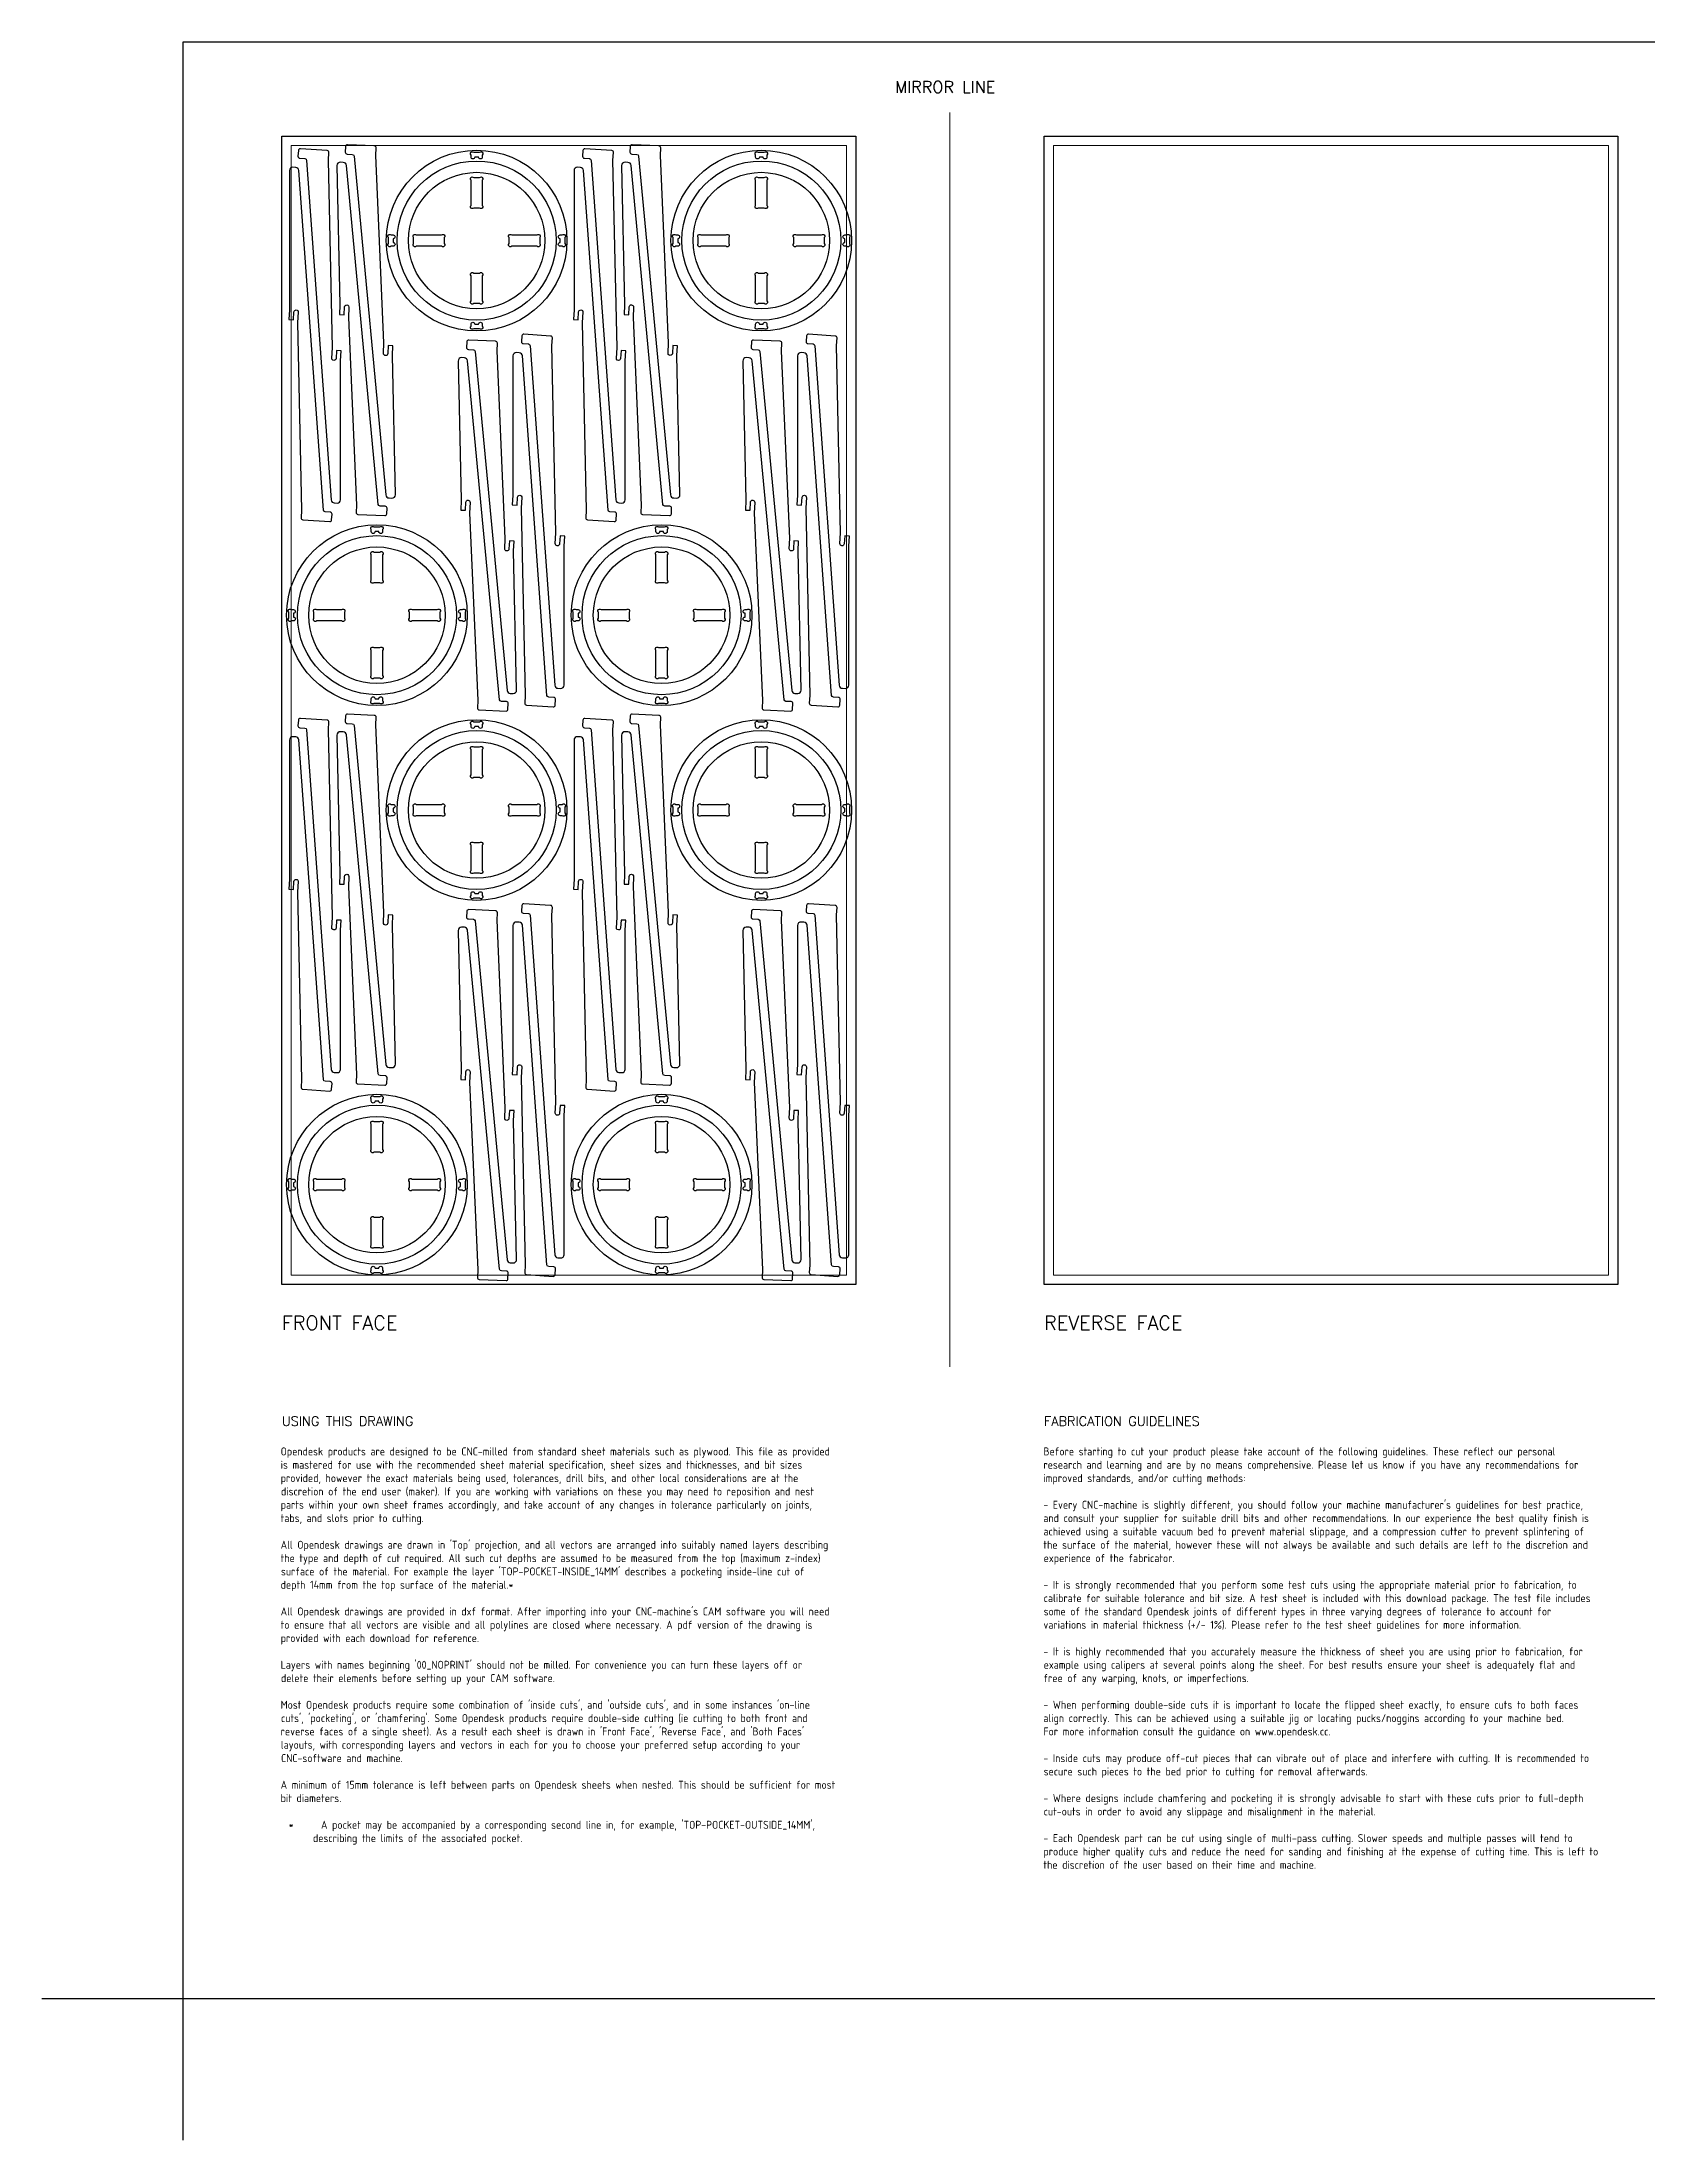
# Model space of a CAD drawing. Header units: millimetres. Extents: x -300 to 5880, y -300 to 4158.
# Drawn here: x -300 to 3112, y -300 to 4158 of the extents above; entities that cross this region are included whole.
import ezdxf
from ezdxf.enums import TextEntityAlignment as Align

# ---------------------------------------------------------------- set-up
doc = ezdxf.new("R2010")
doc.units = ezdxf.units.MM
doc.layers.add('00-NOPRINT_TEXT', color=7, linetype='Continuous', lineweight=25)
doc.layers.add('00_NOPRINT_TOLERANCE', color=7, linetype='Continuous', lineweight=5)
for name, color, linetype, lineweight, true_color in [('BOARD_$TH-NOMINAL', 3, 'Continuous', 30, 0x00ff00), ('TOP-CUT-INSIDE_24.000MM', 5, 'Continuous', 25, 0x0300ff), ('TOP-CUT-OUTSIDE_24.000MM', 140, 'Continuous', 25, 0x00a2ff), ('TOP-POCKET-INSIDE_18.000MM', 70, 'Continuous', 25, 0x99ff00), ('TOP-POCKET-INSIDE_20.000MM', 120, 'Continuous', 25, 0x00ffc2)]:
    doc.layers.add(name, color=color, linetype=linetype, lineweight=lineweight, true_color=true_color)
doc.styles.add('OD-ISOCP-17_240', font='isocp.shx')
doc.styles.add('OD-ISOCP-17_241', font='isocp.shx')
doc.styles.add('OD-ISOCP-17_242', font='isocp.shx')
doc.styles.add('OD-ISOCP-17_243', font='isocp.shx')
doc.styles.add('OD-ISOCP-17_244', font='isocp.shx')
doc.styles.add('OD-ISOCP-17_245', font='isocp.shx')
doc.styles.add('OD-ISOCP-17_246', font='isocp.shx')
doc.styles.add('OD-ISOCP-17_247', font='isocp.shx')
doc.styles.add('OD-ISOCP-17_248', font='isocp.shx')
doc.styles.add('OD-ISOCP-17_249', font='isocp.shx')
doc.styles.add('OD-ISOCP-17_250', font='isocp.shx')
doc.styles.add('OD-ISOCP-17_251', font='isocp.shx')
doc.styles.add('OD-ISOCP-17_252', font='isocp.shx')
doc.styles.add('OD-ISOCP-17_253', font='isocp.shx')
doc.styles.add('OD-ISOCP-17_254', font='isocp.shx')
doc.styles.add('OD-ISOCP-17_255', font='isocp.shx')
doc.styles.add('OD-ISOCP-17_256', font='isocp.shx')
doc.styles.add('OD-ISOCP-17_257', font='isocp.shx')
doc.styles.add('OD-ISOCP-17_258', font='isocp.shx')
doc.styles.add('OD-ISOCP-17_259', font='isocp.shx')
doc.styles.add('OD-ISOCP-17_260', font='isocp.shx')
doc.styles.add('OD-ISOCP-17_261', font='isocp.shx')
doc.styles.add('OD-ISOCP-17_262', font='isocp.shx')
doc.styles.add('OD-ISOCP-17_263', font='isocp.shx')
doc.styles.add('OD-ISOCP-17_264', font='isocp.shx')
doc.styles.add('OD-ISOCP-17_265', font='isocp.shx')
doc.styles.add('OD-ISOCP-17_266', font='isocp.shx')
doc.styles.add('OD-ISOCP-17_267', font='isocp.shx')
doc.styles.add('OD-ISOCP-17_268', font='isocp.shx')
doc.styles.add('OD-ISOCP-17_269', font='isocp.shx')
doc.styles.add('OD-ISOCP-17_270', font='isocp.shx')
doc.styles.add('OD-ISOCP-17_271', font='isocp.shx')
doc.styles.add('OD-ISOCP-17_272', font='isocp.shx')
doc.styles.add('OD-ISOCP-17_273', font='isocp.shx')
doc.styles.add('OD-ISOCP-17_274', font='isocp.shx')
doc.styles.add('OD-ISOCP-17_275', font='isocp.shx')
doc.styles.add('OD-ISOCP-17_276', font='isocp.shx')
doc.styles.add('OD-ISOCP-17_277', font='isocp.shx')
doc.styles.add('OD-ISOCP-17_278', font='isocp.shx')
doc.styles.add('OD-ISOCP-17_279', font='isocp.shx')
doc.styles.add('OD-ISOCP-17_280', font='isocp.shx')
doc.styles.add('OD-ISOCP-17_281', font='isocp.shx')
doc.styles.add('OD-ISOCP-17_282', font='isocp.shx')
doc.styles.add('OD-ISOCP-17_283', font='isocp.shx')
doc.styles.add('OD-ISOCP-17_284', font='isocp.shx')
doc.styles.add('OD-ISOCP-17_285', font='isocp.shx')
doc.styles.add('OD-ISOCP-17_286', font='isocp.shx')
doc.styles.add('OD-ISOCP-17_287', font='isocp.shx')
doc.styles.add('OD-ISOCP-17_288', font='isocp.shx')
doc.styles.add('OD-SIMPLEX-20_87', font='simplex.shx')
doc.styles.add('OD-SIMPLEX-20_88', font='simplex.shx')
doc.styles.add('OD-SIMPLEX-25_89', font='simplex.shx')
doc.styles.add('OD-SIMPLEX-30_88', font='simplex.shx')
doc.styles.add('OD-SIMPLEX-30_89', font='simplex.shx')

# ---------------------------------------------------------------- blocks, each defined once
blk = doc.blocks.new('Borders Opendesk_7')
at = {"layer": '00-NOPRINT_TEXT'}
for p, q in [((0, 4158), (5880, 4158)), ((0, 0), (0, 4158)), ((0, 0), (-300, 0)), ((0, -300), (0, 0)), ((5880, 0), (0, 0))]:
    blk.add_line(p, q, dxfattribs=at)
at = {"layer": '00_NOPRINT_TOLERANCE', "ltscale": 0.379043}
blk.add_line((1630, 1343.2), (1630, 4008), dxfattribs=at)
at = {"layer": '00_NOPRINT_TOLERANCE', "ltscale": 0.379202}
for p, q in [((210, 3958), (1430, 3958)), ((210, 1518), (210, 3958)), ((1430, 3958), (1430, 1518)), ((1830, 3958), (3050, 3958)), ((1830, 1518), (1830, 3958)), ((3050, 3958), (3050, 1518)), ((1430, 1518), (210, 1518)), ((3050, 1518), (1830, 1518))]:
    blk.add_line(p, q, dxfattribs=at)
at = {"layer": '00_NOPRINT_TOLERANCE', "ltscale": 0.380876}
for p, q in [((230, 3938), (1410, 3938)), ((1850, 3938), (3030, 3938)), ((1410, 1538), (230, 1538)), ((3030, 1538), (1850, 1538))]:
    blk.add_line(p, q, dxfattribs=at)
at = {"layer": '00_NOPRINT_TOLERANCE', "ltscale": 0.380023}
for p, q in [((230, 1538), (230, 3938)), ((1410, 3938), (1410, 1538)), ((1850, 1538), (1850, 3938)), ((3030, 3938), (3030, 1538))]:
    blk.add_line(p, q, dxfattribs=at)
at = {"layer": 'BOARD_$TH-NOMINAL'}
for p, q in [((210, 3958), (1430, 3958)), ((210, 1518), (210, 3958)), ((1430, 3958), (1430, 1518)), ((1830, 3958), (3050, 3958)), ((1830, 1518), (1830, 3958)), ((3050, 3958), (3050, 1518)), ((1430, 1518), (210, 1518)), ((3050, 1518), (1830, 1518))]:
    blk.add_line(p, q, dxfattribs=at)
at = {"layer": '00-NOPRINT_TEXT', "style": 'OD-SIMPLEX-25_89'}
blk.add_text('MIRROR LINE', height=25, dxfattribs=at).set_placement((1513.3, 4049.9))
at = {"layer": '00-NOPRINT_TEXT', "color": 7}
for s, height, style, p in [('FRONT FACE', 30, 'OD-SIMPLEX-30_89', (210, 1451.3)), ('REVERSE FACE', 30, 'OD-SIMPLEX-30_88', (1830, 1451.3)), ('USING THIS DRAWING', 20, 'OD-SIMPLEX-20_88', (210, 1237.4)), ('FABRICATION GUIDELINES', 20, 'OD-SIMPLEX-20_87', (1830, 1237.4))]:
    blk.add_text(s, height=height, dxfattribs=dict(at, style=style)).set_placement(p, align=Align.TOP_LEFT)
for s, style, p in [('Opendesk products are designed to be CNC-milled from standard sheet materials such as plywood. This file as provided', 'OD-ISOCP-17_265', (207.4, 1154.7)), ('Before starting to cut your product please take account of the following guidelines. These reflect our personal', 'OD-ISOCP-17_240', (1828.7, 1154.7)), ('is mastered for use with the recommended sheet material specification, sheet sizes and thicknesses, and bit sizes', 'OD-ISOCP-17_266', (207.4, 1126.3)), ('provided, however the exact materials being used, tolerances, drill bits, and other local considerations are at the', 'OD-ISOCP-17_267', (207.4, 1098)), ('research and learning and are by no means comprehensive. Please let us know if you have any recommendations for', 'OD-ISOCP-17_241', (1828.7, 1126.3)), ('improved standards, and/or cutting methods:', 'OD-ISOCP-17_242', (1828.7, 1098)), ('discretion of the end user (maker). If you are working with variations on these you may need to reposition and nest', 'OD-ISOCP-17_268', (208.1, 1069.7)), ('tabs, and slots prior to cutting.', 'OD-ISOCP-17_270', (207.4, 1013)), ('parts within your own sheet frames accordingly, and take account of any changes in tolerance particularly on joints,', 'OD-ISOCP-17_269', (207.4, 1041.3)), ("- Every CNC-machine is slightly different, you should follow your machine manufacturer's guidelines for best practice,", 'OD-ISOCP-17_243', (1828.7, 1041.3)), ('and consult your supplier for suitable drill bits and other recommendations. In our experience the best quality finish is', 'OD-ISOCP-17_244', (1828.7, 1013)), ('achieved using a suitable vacuum bed to prevent material slippage, and a compression cutter to prevent splintering of', 'OD-ISOCP-17_245', (1828.7, 984.7)), ('the type and depth of cut required. All such cut depths are assumed to be measured from the top (maximum z-index)', 'OD-ISOCP-17_272', (207.4, 928)), ("All Opendesk drawings are drawn in 'Top' projection, and all vectors are arranged into suitably named layers describing", 'OD-ISOCP-17_271', (207.4, 956.3)), ('the surface of the material, however these will not always be available and such details are left to the discretion and', 'OD-ISOCP-17_246', (1828.7, 956.3)), ('experience of the fabricator.', 'OD-ISOCP-17_247', (1829.2, 928)), ("surface of the material. For example the layer 'TOP-POCKET-INSIDE_14MM' describes a pocketing inside-line cut of", 'OD-ISOCP-17_273', (208, 899.7)), ('depth 14mm from the top surface of the material.*', 'OD-ISOCP-17_274', (207.4, 871.3)), ('- It is strongly recommended that you perform some test cuts using the appropriate material prior to fabrication, to', 'OD-ISOCP-17_248', (1828.7, 871.3)), ('calibrate for suitable tolerance and bit size. A test sheet is included with this download package. The test file includes', 'OD-ISOCP-17_249', (1829.3, 843)), ('to ensure that all vectors are visible and all polylines are closed where necessary. A pdf version of the drawing is', 'OD-ISOCP-17_276', (207.4, 786.3)), ("All Opendesk drawings are provided in dxf format. After importing into your CNC-machine's CAM software you will need", 'OD-ISOCP-17_275', (207.4, 814.7)), ('variations in material thickness (+/- 1%). Please refer to the test sheet guidelines for more information.', 'OD-ISOCP-17_251', (1828.7, 786.3)), ('some of the standard Opendesk joints of different types in three varying degrees of tolerance to account for', 'OD-ISOCP-17_250', (1829.2, 814.7)), ('provided with each download for reference.', 'OD-ISOCP-17_277', (207.4, 758)), ("Layers with names beginning '00_NOPRINT' should not be milled. For convenience you can turn these layers off or", 'OD-ISOCP-17_278', (207.4, 701.3)), ('- It is highly recommended that you accurately measure the thickness of sheet you are using prior to fabrication, for', 'OD-ISOCP-17_252', (1828.7, 729.7)), ('example using calipers at several points along the sheet. For best results ensure your sheet is adequately flat and', 'OD-ISOCP-17_253', (1829.2, 701.3)), ('delete their elements before setting up your CAM software.', 'OD-ISOCP-17_279', (208.1, 673)), ('free of any warping, knots, or imperfections.', 'OD-ISOCP-17_254', (1828.7, 673)), ("Most Opendesk products require some combination of 'inside cuts', and 'outside cuts', and in some instances 'on-line", 'OD-ISOCP-17_280', (207.4, 616.3)), ('- When performing double-side cuts it is important to locate the flipped sheet exactly, to ensure cuts to both faces', 'OD-ISOCP-17_255', (1828.7, 616.3)), ("reverse faces of a single sheet). As a result each sheet is drawn in 'Front Face', 'Reverse Face', and 'Both Faces'", 'OD-ISOCP-17_282', (207.4, 559.7)), ("cuts', 'pocketing', or 'chamfering'. Some Opendesk products require double-side cutting (ie cutting to both front and", 'OD-ISOCP-17_281', (208.1, 588)), ('align correctly. This can be achieved using a suitable jig or locating pucks/noggins according to your machine bed.', 'OD-ISOCP-17_256', (1828.7, 588)), ('layouts, with corresponding layers and vectors in each for you to choose your preferred setup according to your', 'OD-ISOCP-17_283', (207.8, 531.3)), ('For more information consult the guidance on www.opendesk.cc.', 'OD-ISOCP-17_257', (1828.7, 559.7)), ('CNC-software and machine.', 'OD-ISOCP-17_284', (208.2, 503)), ('- Inside cuts may produce off-cut pieces that can vibrate out of place and interfere with cutting. It is recommended to', 'OD-ISOCP-17_258', (1828.7, 503)), ('secure such pieces to the bed prior to cutting for removal afterwards.', 'OD-ISOCP-17_259', (1829.2, 474.7)), ('A minimum of 15mm tolerance is left between parts on Opendesk sheets when nested. This should be sufficient for most', 'OD-ISOCP-17_285', (207.4, 446.3)), ('bit diameters.', 'OD-ISOCP-17_286', (207.4, 418)), ('- Where designs include chamfering and pocketing it is strongly advisable to start with these cuts prior to full-depth', 'OD-ISOCP-17_260', (1828.7, 418)), ('cut-outs in order to avoid any slippage and misalignment in the material.', 'OD-ISOCP-17_261', (1829.3, 389.7)), ("*      A pocket may be accompanied by a corresponding second line in, for example, 'TOP-POCKET-OUTSIDE_14MM',", 'OD-ISOCP-17_287', (224.4, 361.3)), ('describing the limits of the associated pocket.', 'OD-ISOCP-17_288', (276.1, 333)), ('- Each Opendesk part can be cut using single of multi-pass cutting. Slower speeds and multiple passes will tend to', 'OD-ISOCP-17_262', (1828.7, 333)), ('produce higher quality cuts and reduce the need for sanding and finishing at the expense of cutting time. This is left to', 'OD-ISOCP-17_263', (1828.7, 304.7)), ('the discretion of the user based on their time and machine.', 'OD-ISOCP-17_264', (1828.7, 276.3))]:
    blk.add_text(s, height=17, dxfattribs=dict(at, style=style)).set_placement(p)

msp = doc.modelspace()

# ---------------------------------------------------------------- linework, layer by layer
at = {"layer": 'TOP-CUT-INSIDE_24.000MM'}
for centre in [(624, 3736), (1229, 3736), (412, 2940), (1017, 2940), (624, 2526), (1229, 2526), (412, 1730), (1017, 1730)]:
    msp.add_circle(centre, 169, dxfattribs=at)
at = {"layer": 'TOP-CUT-OUTSIDE_24.000MM'}
for points in [[(248, 3910.8), (258.8, 3910.1, -0.374382), (262.5, 3906.4), (314.8, 3184.9, 0.374382), (321.3, 3178.5), (327.4, 3178.1, 0.433568), (334.8, 3185), (334.8, 3480.7), (336.2, 3501.7), (326.2, 3502.3), (325.1, 3485.4, -1), (316, 3486), (317.5, 3507.9), (308.8, 3906.8), (309.9, 3922.8, 0.414214), (306.1, 3927.1), (249.3, 3930.8, 0.414214), (245, 3927.1), (244.2, 3915.1, 0.414214)], [(359.5, 3919.2, -0.374382), (363.3, 3915.6), (431.2, 3195.4, 0.374382), (437.8, 3189.1), (443.9, 3188.8, 0.433568), (451.2, 3196), (444.8, 3491.6), (445.7, 3512.6), (435.8, 3513), (435, 3496, -1), (425.9, 3496.4), (426.9, 3518.4), (409.6, 3917), (410.3, 3933, 0.414214), (406.5, 3937.2), (349.5, 3939.7, 0.414214), (345.4, 3935.9), (344.8, 3923.9, 0.414214), (348.7, 3919.7)], [(853, 3910.8), (863.8, 3910.1, -0.374382), (867.5, 3906.4), (919.8, 3184.9, 0.374382), (926.3, 3178.5), (932.4, 3178.1, 0.433568), (939.8, 3185), (939.8, 3480.7), (941.2, 3501.7), (931.2, 3502.3), (930.1, 3485.4, -1), (921, 3486), (922.5, 3507.9), (913.8, 3906.8), (914.9, 3922.8, 0.414214), (911.1, 3927.1), (854.3, 3930.8, 0.414214), (850, 3927.1), (849.2, 3915.1, 0.414214)], [(953.7, 3919.7), (964.5, 3919.2, -0.374382), (968.3, 3915.6), (1036.2, 3195.4, 0.374382), (1042.8, 3189.1), (1048.9, 3188.8, 0.433568), (1056.2, 3196), (1049.8, 3491.6), (1050.7, 3512.6), (1040.8, 3513), (1040, 3496, -1), (1030.9, 3496.4), (1031.9, 3518.4), (1014.6, 3917), (1015.3, 3933, 0.414214), (1011.5, 3937.2), (954.5, 3939.7, 0.414214), (950.4, 3935.9), (949.8, 3923.9, 0.414214)], [(239.5, 3891.4), (233.5, 3891.7, 0.433568), (226, 3884.8), (226, 3589.1), (224.6, 3568.1), (234.6, 3567.5), (235.7, 3584.4, -1), (244.8, 3583.8), (243.4, 3561.9), (252, 3163), (251, 3147, 0.414214), (254.7, 3142.8), (311.6, 3139, 0.414214), (315.8, 3142.7), (316.6, 3154.7, 0.414214), (312.9, 3159), (302, 3159.7, -0.374382), (298.3, 3163.4), (246.1, 3884.9, 0.374382)], [(415, 3175.5), (347.1, 3895.7, 0.374382), (340.5, 3902.1), (334.4, 3902.3, 0.433568), (327.1, 3895.2), (333.5, 3599.6), (332.6, 3578.6), (342.5, 3578.2), (343.3, 3595.1, -1), (352.4, 3594.7), (351.4, 3572.8), (368.7, 3174.1), (368, 3158.1, 0.414214), (371.8, 3154), (428.8, 3151.5, 0.414214), (432.9, 3155.3), (433.5, 3167.3, 0.414214), (429.6, 3171.4), (418.8, 3171.9, -0.374382)], [(907, 3159.7, -0.374382), (903.3, 3163.4), (851.1, 3884.9, 0.374382), (844.5, 3891.4), (838.5, 3891.7, 0.433568), (831, 3884.8), (831, 3589.1), (829.6, 3568.1), (839.6, 3567.5), (840.7, 3584.4, -1), (849.8, 3583.8), (848.4, 3561.9), (857, 3163), (856, 3147, 0.414214), (859.7, 3142.8), (916.6, 3139, 0.414214), (920.8, 3142.7), (921.6, 3154.7, 0.414214), (917.9, 3159)], [(1020, 3175.5), (952.1, 3895.7, 0.374382), (945.5, 3902.1), (939.4, 3902.3, 0.433568), (932.1, 3895.2), (938.5, 3599.6), (937.6, 3578.6), (947.5, 3578.2), (948.3, 3595.1, -1), (957.4, 3594.7), (956.4, 3572.8), (973.7, 3174.1), (973, 3158.1, 0.414214), (976.8, 3154), (1033.8, 3151.5, 0.414214), (1037.9, 3155.3), (1038.5, 3167.3, 0.414214), (1034.6, 3171.4), (1023.8, 3171.9, -0.374382)], [(606.4, 3504.6), (617.2, 3504.1, -0.374382), (621, 3500.5), (688.9, 2780.3, 0.374382), (695.5, 2773.9), (701.6, 2773.7, 0.433568), (708.9, 2780.8), (702.5, 3076.4), (703.4, 3097.4), (693.5, 3097.8), (692.7, 3080.9, -1), (683.6, 3081.3), (684.6, 3103.2), (667.3, 3501.9), (668, 3517.9, 0.414214), (664.2, 3522), (607.2, 3524.5, 0.414214), (603.1, 3520.7), (602.5, 3508.7, 0.414214)], [(719.4, 3521.3, 0.414214), (723.1, 3517), (734, 3516.3, -0.374382), (737.7, 3512.6), (789.9, 2791.1, 0.374382), (796.5, 2784.6), (802.5, 2784.3, 0.433568), (810, 2791.2), (810, 3086.9), (811.4, 3107.9), (801.4, 3108.5), (800.3, 3091.6, -1), (791.2, 3092.2), (792.6, 3114.1), (784, 3513), (785, 3529, 0.414214), (781.3, 3533.2), (724.4, 3537, 0.414214), (720.2, 3533.3)], [(1211.4, 3504.6), (1222.2, 3504.1, -0.374382), (1226, 3500.5), (1293.9, 2780.3, 0.374382), (1300.5, 2773.9), (1306.6, 2773.7, 0.433568), (1313.9, 2780.8), (1307.5, 3076.4), (1308.4, 3097.4), (1298.5, 3097.8), (1297.7, 3080.9, -1), (1288.6, 3081.3), (1289.6, 3103.2), (1272.3, 3501.9), (1273, 3517.9, 0.414214), (1269.2, 3522), (1212.2, 3524.5, 0.414214), (1208.1, 3520.7), (1207.5, 3508.7, 0.414214)], [(1324.4, 3521.3, 0.414214), (1328.1, 3517), (1339, 3516.3, -0.374382), (1342.7, 3512.6), (1394.9, 2791.1, 0.374382), (1401.5, 2784.6), (1407.5, 2784.3, 0.433568), (1415, 2791.2), (1415, 3086.9), (1416.4, 3107.9), (1406.4, 3108.5), (1405.3, 3091.6, -1), (1396.2, 3092.2), (1397.6, 3114.1), (1389, 3513), (1390, 3529, 0.414214), (1386.3, 3533.2), (1329.4, 3537, 0.414214), (1325.2, 3533.3)], [(691.2, 2752.1, 0.414214), (687.3, 2756.3), (676.5, 2756.8, -0.374382), (672.7, 2760.4), (604.8, 3480.6, 0.374382), (598.2, 3486.9), (592.1, 3487.2, 0.433568), (584.8, 3480), (591.2, 3184.4), (590.3, 3163.4), (600.2, 3163), (601, 3180, -1), (610.1, 3179.6), (609.1, 3157.6), (626.4, 2759), (625.7, 2743, 0.414214), (629.5, 2738.8), (686.5, 2736.3, 0.414214), (690.6, 2740.1)], [(788, 2765.2), (777.2, 2765.9, -0.374382), (773.5, 2769.6), (721.2, 3491.1, 0.374382), (714.7, 3497.5), (708.6, 3497.9, 0.433568), (701.2, 3491), (701.2, 3195.3), (699.8, 3174.3), (709.8, 3173.7), (710.9, 3190.6, -1), (720, 3190), (718.5, 3168.1), (727.2, 2769.2), (726.1, 2753.2, 0.414214), (729.9, 2748.9), (786.7, 2745.2, 0.414214), (791, 2748.9), (791.8, 2760.9, 0.414214)], [(1296.2, 2752.1, 0.414214), (1292.3, 2756.3), (1281.5, 2756.8, -0.374382), (1277.7, 2760.4), (1209.8, 3480.6, 0.374382), (1203.2, 3486.9), (1197.1, 3487.2, 0.433568), (1189.8, 3480), (1196.2, 3184.4), (1195.3, 3163.4), (1205.2, 3163), (1206, 3180, -1), (1215.1, 3179.6), (1214.1, 3157.6), (1231.4, 2759), (1230.7, 2743, 0.414214), (1234.5, 2738.8), (1291.5, 2736.3, 0.414214), (1295.6, 2740.1)], [(1393, 2765.2), (1382.2, 2765.9, -0.374382), (1378.5, 2769.6), (1326.2, 3491.1, 0.374382), (1319.7, 3497.5), (1313.6, 3497.9, 0.433568), (1306.2, 3491), (1306.2, 3195.3), (1304.8, 3174.3), (1314.8, 3173.7), (1315.9, 3190.6, -1), (1325, 3190), (1323.5, 3168.1), (1332.2, 2769.2), (1331.1, 2753.2, 0.414214), (1334.9, 2748.9), (1391.7, 2745.2, 0.414214), (1396, 2748.9), (1396.8, 2760.9, 0.414214)], [(248, 2700.8), (258.8, 2700.1, -0.374382), (262.5, 2696.4), (314.8, 1974.9, 0.374382), (321.3, 1968.5), (327.4, 1968.1, 0.433568), (334.8, 1975), (334.8, 2270.7), (336.2, 2291.7), (326.2, 2292.3), (325.1, 2275.4, -1), (316, 2276), (317.5, 2297.9), (308.8, 2696.8), (309.9, 2712.8, 0.414214), (306.1, 2717.1), (249.3, 2720.8, 0.414214), (245, 2717.1), (244.2, 2705.1, 0.414214)], [(359.5, 2709.2, -0.374382), (363.3, 2705.6), (431.2, 1985.4, 0.374382), (437.8, 1979.1), (443.9, 1978.8, 0.433568), (451.2, 1986), (444.8, 2281.6), (445.7, 2302.6), (435.8, 2303), (435, 2286, -1), (425.9, 2286.4), (426.9, 2308.4), (409.6, 2707), (410.3, 2723, 0.414214), (406.5, 2727.2), (349.5, 2729.7, 0.414214), (345.4, 2725.9), (344.8, 2713.9, 0.414214), (348.7, 2709.7)], [(863.8, 2700.1, -0.374382), (867.5, 2696.4), (919.8, 1974.9, 0.374382), (926.3, 1968.5), (932.4, 1968.1, 0.433568), (939.8, 1975), (939.8, 2270.7), (941.2, 2291.7), (931.2, 2292.3), (930.1, 2275.4, -1), (921, 2276), (922.5, 2297.9), (913.8, 2696.8), (914.9, 2712.8, 0.414214), (911.1, 2717.1), (854.3, 2720.8, 0.414214), (850, 2717.1), (849.2, 2705.1, 0.414214), (853, 2700.8)], [(964.5, 2709.2, -0.374382), (968.3, 2705.6), (1036.2, 1985.4, 0.374382), (1042.8, 1979.1), (1048.9, 1978.8, 0.433568), (1056.2, 1986), (1049.8, 2281.6), (1050.7, 2302.6), (1040.8, 2303), (1040, 2286, -1), (1030.9, 2286.4), (1031.9, 2308.4), (1014.6, 2707), (1015.3, 2723, 0.414214), (1011.5, 2727.2), (954.5, 2729.7, 0.414214), (950.4, 2725.9), (949.8, 2713.9, 0.414214), (953.7, 2709.7)], [(316.6, 1944.7, 0.414214), (312.9, 1949), (302, 1949.7, -0.374382), (298.3, 1953.4), (246.1, 2674.9, 0.374382), (239.5, 2681.4), (233.5, 2681.7, 0.433568), (226, 2674.8), (226, 2379.1), (224.6, 2358.1), (234.6, 2357.5), (235.7, 2374.4, -1), (244.8, 2373.8), (243.4, 2351.9), (252, 1953), (251, 1937, 0.414214), (254.7, 1932.8), (311.6, 1929, 0.414214), (315.8, 1932.7)], [(418.8, 1961.9, -0.374382), (415, 1965.5), (347.1, 2685.7, 0.374382), (340.5, 2692.1), (334.4, 2692.3, 0.433568), (327.1, 2685.2), (333.5, 2389.6), (332.6, 2368.6), (342.5, 2368.2), (343.3, 2385.1, -1), (352.4, 2384.7), (351.4, 2362.8), (368.7, 1964.1), (368, 1948.1, 0.414214), (371.8, 1944), (428.8, 1941.5, 0.414214), (432.9, 1945.3), (433.5, 1957.3, 0.414214), (429.6, 1961.4)], [(903.3, 1953.4), (851.1, 2674.9, 0.374382), (844.5, 2681.4), (838.5, 2681.7, 0.433568), (831, 2674.8), (831, 2379.1), (829.6, 2358.1), (839.6, 2357.5), (840.7, 2374.4, -1), (849.8, 2373.8), (848.4, 2351.9), (857, 1953), (856, 1937, 0.414214), (859.7, 1932.8), (916.6, 1929, 0.414214), (920.8, 1932.7), (921.6, 1944.7, 0.414214), (917.9, 1949), (907, 1949.7, -0.374382)], [(1020, 1965.5), (952.1, 2685.7, 0.374382), (945.5, 2692.1), (939.4, 2692.3, 0.433568), (932.1, 2685.2), (938.5, 2389.6), (937.6, 2368.6), (947.5, 2368.2), (948.3, 2385.1, -1), (957.4, 2384.7), (956.4, 2362.8), (973.7, 1964.1), (973, 1948.1, 0.414214), (976.8, 1944), (1033.8, 1941.5, 0.414214), (1037.9, 1945.3), (1038.5, 1957.3, 0.414214), (1034.6, 1961.4), (1023.8, 1961.9, -0.374382)], [(734, 2306.3, -0.374382), (737.7, 2302.6), (789.9, 1581.1, 0.374382), (796.5, 1574.6), (802.5, 1574.3, 0.433568), (810, 1581.2), (810, 1876.9), (811.4, 1897.9), (801.4, 1898.5), (800.3, 1881.6, -1), (791.2, 1882.2), (792.6, 1904.1), (784, 2303), (785, 2319, 0.414214), (781.3, 2323.2), (724.4, 2327, 0.414214), (720.2, 2323.3), (719.4, 2311.3, 0.414214), (723.1, 2307)], [(1339, 2306.3, -0.374382), (1342.7, 2302.6), (1394.9, 1581.1, 0.374382), (1401.5, 1574.6), (1407.5, 1574.3, 0.433568), (1415, 1581.2), (1415, 1876.9), (1416.4, 1897.9), (1406.4, 1898.5), (1405.3, 1881.6, -1), (1396.2, 1882.2), (1397.6, 1904.1), (1389, 2303), (1390, 2319, 0.414214), (1386.3, 2323.2), (1329.4, 2327, 0.414214), (1325.2, 2323.3), (1324.4, 2311.3, 0.414214), (1328.1, 2307)], [(687.3, 1546.3), (676.5, 1546.8, -0.374382), (672.7, 1550.4), (604.8, 2270.6, 0.374382), (598.2, 2276.9), (592.1, 2277.2, 0.433568), (584.8, 2270), (591.2, 1974.4), (590.3, 1953.4), (600.2, 1953), (601, 1970, -1), (610.1, 1969.6), (609.1, 1947.6), (626.4, 1549), (625.7, 1533, 0.414214), (629.5, 1528.8), (686.5, 1526.3, 0.414214), (690.6, 1530.1), (691.2, 1542.1, 0.414214)], [(621, 2290.5), (688.9, 1570.3, 0.374382), (695.5, 1563.9), (701.6, 1563.7, 0.433568), (708.9, 1570.8), (702.5, 1866.4), (703.4, 1887.4), (693.5, 1887.8), (692.7, 1870.9, -1), (683.6, 1871.3), (684.6, 1893.2), (667.3, 2291.9), (668, 2307.9, 0.414214), (664.2, 2312), (607.2, 2314.5, 0.414214), (603.1, 2310.7), (602.5, 2298.7, 0.414214), (606.4, 2294.6), (617.2, 2294.1, -0.374382)], [(791.8, 1550.9, 0.414214), (788, 1555.2), (777.2, 1555.9, -0.374382), (773.5, 1559.6), (721.2, 2281.1, 0.374382), (714.7, 2287.5), (708.6, 2287.9, 0.433568), (701.2, 2281), (701.2, 1985.3), (699.8, 1964.3), (709.8, 1963.7), (710.9, 1980.6, -1), (720, 1980), (718.5, 1958.1), (727.2, 1559.2), (726.1, 1543.2, 0.414214), (729.9, 1538.9), (786.7, 1535.2, 0.414214), (791, 1538.9)], [(1296.2, 1542.1, 0.414214), (1292.3, 1546.3), (1281.5, 1546.8, -0.374382), (1277.7, 1550.4), (1209.8, 2270.6, 0.374382), (1203.2, 2276.9), (1197.1, 2277.2, 0.433568), (1189.8, 2270), (1196.2, 1974.4), (1195.3, 1953.4), (1205.2, 1953), (1206, 1970, -1), (1215.1, 1969.6), (1214.1, 1947.6), (1231.4, 1549), (1230.7, 1533, 0.414214), (1234.5, 1528.8), (1291.5, 1526.3, 0.414214), (1295.6, 1530.1)], [(1207.5, 2298.7, 0.414214), (1211.4, 2294.6), (1222.2, 2294.1, -0.374382), (1226, 2290.5), (1293.9, 1570.3, 0.374382), (1300.5, 1563.9), (1306.6, 1563.7, 0.433568), (1313.9, 1570.8), (1307.5, 1866.4), (1308.4, 1887.4), (1298.5, 1887.8), (1297.7, 1870.9, -1), (1288.6, 1871.3), (1289.6, 1893.2), (1272.3, 2291.9), (1273, 2307.9, 0.414214), (1269.2, 2312), (1212.2, 2314.5, 0.414214), (1208.1, 2310.7)], [(1393, 1555.2), (1382.2, 1555.9, -0.374382), (1378.5, 1559.6), (1326.2, 2281.1, 0.374382), (1319.7, 2287.5), (1313.6, 2287.9, 0.433568), (1306.2, 2281), (1306.2, 1985.3), (1304.8, 1964.3), (1314.8, 1963.7), (1315.9, 1980.6, -1), (1325, 1980), (1323.5, 1958.1), (1332.2, 1559.2), (1331.1, 1543.2, 0.414214), (1334.9, 1538.9), (1391.7, 1535.2, 0.414214), (1396, 1538.9), (1396.8, 1550.9, 0.414214)]]:
    msp.add_lwpolyline(points, format="xyb", close=True, dxfattribs=at)
for centre, radius in [((624, 3736), 192), ((1229, 3736), 192), ((624, 3736), 145), ((1229, 3736), 145), ((412, 2940), 192), ((1017, 2940), 192), ((412, 2940), 145), ((1017, 2940), 145), ((624, 2526), 192), ((1229, 2526), 192), ((624, 2526), 145), ((1229, 2526), 145), ((412, 1730), 192), ((1017, 1730), 192), ((412, 1730), 145), ((1017, 1730), 145)]:
    msp.add_circle(centre, radius, dxfattribs=at)
at = {"layer": 'TOP-POCKET-INSIDE_18.000MM'}
for points in [[(630.3, 3923.5, -1.010051), (636, 3917.8), (636, 3913.5, -1), (628, 3913.5), (620, 3913.5, -1), (612, 3913.5), (612, 3917.8, -1.010051), (617.7, 3923.5)], [(1225, 3913.5, -1), (1217, 3913.5), (1217, 3917.8, -1.010051), (1222.7, 3923.5), (1235.3, 3923.5, -1.010051), (1241, 3917.8), (1241, 3913.5, -1), (1233, 3913.5)], [(436.5, 3742.3, -1.010051), (442.2, 3748), (446.5, 3748, -1), (446.5, 3740), (446.5, 3732, -1), (446.5, 3724), (442.2, 3724, -1.010051), (436.5, 3729.7)], [(811.5, 3742.3), (811.5, 3729.7, -1.010051), (805.8, 3724), (801.5, 3724, -1), (801.5, 3732), (801.5, 3740, -1), (801.5, 3748), (805.8, 3748, -1.010051)], [(1041.5, 3742.3, -1.010051), (1047.2, 3748), (1051.5, 3748, -1), (1051.5, 3740), (1051.5, 3732, -1), (1051.5, 3724), (1047.2, 3724, -1.010051), (1041.5, 3729.7)], [(1416.5, 3742.3), (1416.5, 3729.7, -1.010051), (1410.8, 3724), (1406.5, 3724, -1), (1406.5, 3732), (1406.5, 3740, -1), (1406.5, 3748), (1410.8, 3748, -1.010051)], [(617.7, 3548.5, -1.010051), (612, 3554.2), (612, 3558.5, -1), (620, 3558.5), (628, 3558.5, -1), (636, 3558.5), (636, 3554.2, -1.010051), (630.3, 3548.5)], [(1217, 3554.2), (1217, 3558.5, -1), (1225, 3558.5), (1233, 3558.5, -1), (1241, 3558.5), (1241, 3554.2, -1.010051), (1235.3, 3548.5), (1222.7, 3548.5, -1.010051)], [(405.7, 3127.5), (418.3, 3127.5, -1.010051), (424, 3121.8), (424, 3117.5, -1), (416, 3117.5), (408, 3117.5, -1), (400, 3117.5), (400, 3121.8, -1.010051)], [(1010.7, 3127.5), (1023.3, 3127.5, -1.010051), (1029, 3121.8), (1029, 3117.5, -1), (1021, 3117.5), (1013, 3117.5, -1), (1005, 3117.5), (1005, 3121.8, -1.010051)], [(230.2, 2952), (234.5, 2952, -1), (234.5, 2944), (234.5, 2936, -1), (234.5, 2928), (230.2, 2928, -1.010051), (224.5, 2933.7), (224.5, 2946.3, -1.010051)], [(599.5, 2933.7, -1.010051), (593.8, 2928), (589.5, 2928, -1), (589.5, 2936), (589.5, 2944, -1), (589.5, 2952), (593.8, 2952, -1.010051), (599.5, 2946.3)], [(835.2, 2952), (839.5, 2952, -1), (839.5, 2944), (839.5, 2936, -1), (839.5, 2928), (835.2, 2928, -1.010051), (829.5, 2933.7), (829.5, 2946.3, -1.010051)], [(1204.5, 2946.3), (1204.5, 2933.7, -1.010051), (1198.8, 2928), (1194.5, 2928, -1), (1194.5, 2936), (1194.5, 2944, -1), (1194.5, 2952), (1198.8, 2952, -1.010051)], [(400, 2758.2), (400, 2762.5, -1), (408, 2762.5), (416, 2762.5, -1), (424, 2762.5), (424, 2758.2, -1.010051), (418.3, 2752.5), (405.7, 2752.5, -1.010051)], [(1029, 2758.2, -1.010051), (1023.3, 2752.5), (1010.7, 2752.5, -1.010051), (1005, 2758.2), (1005, 2762.5, -1), (1013, 2762.5), (1021, 2762.5, -1), (1029, 2762.5)], [(617.7, 2713.5), (630.3, 2713.5, -1.010051), (636, 2707.8), (636, 2703.5, -1), (628, 2703.5), (620, 2703.5, -1), (612, 2703.5), (612, 2707.8, -1.010051)], [(1235.3, 2713.5, -1.010051), (1241, 2707.8), (1241, 2703.5, -1), (1233, 2703.5), (1225, 2703.5, -1), (1217, 2703.5), (1217, 2707.8, -1.010051), (1222.7, 2713.5)], [(446.5, 2522, -1), (446.5, 2514), (442.2, 2514, -1.010051), (436.5, 2519.7), (436.5, 2532.3, -1.010051), (442.2, 2538), (446.5, 2538, -1), (446.5, 2530)], [(811.5, 2532.3), (811.5, 2519.7, -1.010051), (805.8, 2514), (801.5, 2514, -1), (801.5, 2522), (801.5, 2530, -1), (801.5, 2538), (805.8, 2538, -1.010051)], [(1041.5, 2532.3, -1.010051), (1047.2, 2538), (1051.5, 2538, -1), (1051.5, 2530), (1051.5, 2522, -1), (1051.5, 2514), (1047.2, 2514, -1.010051), (1041.5, 2519.7)], [(1416.5, 2519.7, -1.010051), (1410.8, 2514), (1406.5, 2514, -1), (1406.5, 2522), (1406.5, 2530, -1), (1406.5, 2538), (1410.8, 2538, -1.010051), (1416.5, 2532.3)], [(636, 2344.2, -1.010051), (630.3, 2338.5), (617.7, 2338.5, -1.010051), (612, 2344.2), (612, 2348.5, -1), (620, 2348.5), (628, 2348.5, -1), (636, 2348.5)], [(1222.7, 2338.5, -1.010051), (1217, 2344.2), (1217, 2348.5, -1), (1225, 2348.5), (1233, 2348.5, -1), (1241, 2348.5), (1241, 2344.2, -1.010051), (1235.3, 2338.5)], [(405.7, 1917.5), (418.3, 1917.5, -1.010051), (424, 1911.8), (424, 1907.5, -1), (416, 1907.5), (408, 1907.5, -1), (400, 1907.5), (400, 1911.8, -1.010051)], [(1010.7, 1917.5), (1023.3, 1917.5, -1.010051), (1029, 1911.8), (1029, 1907.5, -1), (1021, 1907.5), (1013, 1907.5, -1), (1005, 1907.5), (1005, 1911.8, -1.010051)], [(230.2, 1742), (234.5, 1742, -1), (234.5, 1734), (234.5, 1726, -1), (234.5, 1718), (230.2, 1718, -1.010051), (224.5, 1723.7), (224.5, 1736.3, -1.010051)], [(589.5, 1726), (589.5, 1734, -1), (589.5, 1742), (593.8, 1742, -1.010051), (599.5, 1736.3), (599.5, 1723.7, -1.010051), (593.8, 1718), (589.5, 1718, -1)], [(835.2, 1718, -1.010051), (829.5, 1723.7), (829.5, 1736.3, -1.010051), (835.2, 1742), (839.5, 1742, -1), (839.5, 1734), (839.5, 1726, -1), (839.5, 1718)], [(1204.5, 1723.7, -1.010051), (1198.8, 1718), (1194.5, 1718, -1), (1194.5, 1726), (1194.5, 1734, -1), (1194.5, 1742), (1198.8, 1742, -1.010051), (1204.5, 1736.3)], [(405.7, 1542.5, -1.010051), (400, 1548.2), (400, 1552.5, -1), (408, 1552.5), (416, 1552.5, -1), (424, 1552.5), (424, 1548.2, -1.010051), (418.3, 1542.5)], [(1010.7, 1542.5, -1.010051), (1005, 1548.2), (1005, 1552.5, -1), (1013, 1552.5), (1021, 1552.5, -1), (1029, 1552.5), (1029, 1548.2, -1.010051), (1023.3, 1542.5)]]:
    msp.add_lwpolyline(points, format="xyb", close=True, dxfattribs=at)
at = {"layer": 'TOP-POCKET-INSIDE_20.000MM'}
for points in [[(630.3, 3805), (617.7, 3805, -1.010051), (612, 3810.7), (612, 3864.3, -1.010051), (617.7, 3870), (630.3, 3870, -1.010051), (636, 3864.3), (636, 3810.7, -1.010051)], [(1235.3, 3805), (1222.7, 3805, -1.010051), (1217, 3810.7), (1217, 3864.3, -1.010051), (1222.7, 3870), (1235.3, 3870, -1.010051), (1241, 3864.3), (1241, 3810.7, -1.010051)], [(555, 3729.7, -1.010051), (549.3, 3724), (495.7, 3724, -1.010051), (490, 3729.7), (490, 3742.3, -1.010051), (495.7, 3748), (549.3, 3748, -1.010051), (555, 3742.3)], [(693, 3742.3, -1.010051), (698.7, 3748), (752.3, 3748, -1.010051), (758, 3742.3), (758, 3729.7, -1.010051), (752.3, 3724), (698.7, 3724, -1.010051), (693, 3729.7)], [(1160, 3729.7, -1.010051), (1154.3, 3724), (1100.7, 3724, -1.010051), (1095, 3729.7), (1095, 3742.3, -1.010051), (1100.7, 3748), (1154.3, 3748, -1.010051), (1160, 3742.3)], [(1298, 3742.3, -1.010051), (1303.7, 3748), (1357.3, 3748, -1.010051), (1363, 3742.3), (1363, 3729.7, -1.010051), (1357.3, 3724), (1303.7, 3724, -1.010051), (1298, 3729.7)], [(636, 3607.7, -1.010051), (630.3, 3602), (617.7, 3602, -1.010051), (612, 3607.7), (612, 3661.3, -1.010051), (617.7, 3667), (630.3, 3667, -1.010051), (636, 3661.3)], [(1241, 3607.7, -1.010051), (1235.3, 3602), (1222.7, 3602, -1.010051), (1217, 3607.7), (1217, 3661.3, -1.010051), (1222.7, 3667), (1235.3, 3667, -1.010051), (1241, 3661.3)], [(424, 3068.3), (424, 3014.7, -1.010051), (418.3, 3009), (405.7, 3009, -1.010051), (400, 3014.7), (400, 3068.3, -1.010051), (405.7, 3074), (418.3, 3074, -1.010051)], [(1005, 3068.3, -1.010051), (1010.7, 3074), (1023.3, 3074, -1.010051), (1029, 3068.3), (1029, 3014.7, -1.010051), (1023.3, 3009), (1010.7, 3009, -1.010051), (1005, 3014.7)], [(283.7, 2928, -1.010051), (278, 2933.7), (278, 2946.3, -1.010051), (283.7, 2952), (337.3, 2952, -1.010051), (343, 2946.3), (343, 2933.7, -1.010051), (337.3, 2928)], [(481, 2933.7), (481, 2946.3, -1.010051), (486.7, 2952), (540.3, 2952, -1.010051), (546, 2946.3), (546, 2933.7, -1.010051), (540.3, 2928), (486.7, 2928, -1.010051)], [(888.7, 2928, -1.010051), (883, 2933.7), (883, 2946.3, -1.010051), (888.7, 2952), (942.3, 2952, -1.010051), (948, 2946.3), (948, 2933.7, -1.010051), (942.3, 2928)], [(1086, 2933.7), (1086, 2946.3, -1.010051), (1091.7, 2952), (1145.3, 2952, -1.010051), (1151, 2946.3), (1151, 2933.7, -1.010051), (1145.3, 2928), (1091.7, 2928, -1.010051)], [(405.7, 2871), (418.3, 2871, -1.010051), (424, 2865.3), (424, 2811.7, -1.010051), (418.3, 2806), (405.7, 2806, -1.010051), (400, 2811.7), (400, 2865.3, -1.010051)], [(1010.7, 2871), (1023.3, 2871, -1.010051), (1029, 2865.3), (1029, 2811.7, -1.010051), (1023.3, 2806), (1010.7, 2806, -1.010051), (1005, 2811.7), (1005, 2865.3, -1.010051)], [(630.3, 2595), (617.7, 2595, -1.010051), (612, 2600.7), (612, 2654.3, -1.010051), (617.7, 2660), (630.3, 2660, -1.010051), (636, 2654.3), (636, 2600.7, -1.010051)], [(1235.3, 2595), (1222.7, 2595, -1.010051), (1217, 2600.7), (1217, 2654.3, -1.010051), (1222.7, 2660), (1235.3, 2660, -1.010051), (1241, 2654.3), (1241, 2600.7, -1.010051)], [(490, 2532.3, -1.010051), (495.7, 2538), (549.3, 2538, -1.010051), (555, 2532.3), (555, 2519.7, -1.010051), (549.3, 2514), (495.7, 2514, -1.010051), (490, 2519.7)], [(693, 2532.3, -1.010051), (698.7, 2538), (752.3, 2538, -1.010051), (758, 2532.3), (758, 2519.7, -1.010051), (752.3, 2514), (698.7, 2514, -1.010051), (693, 2519.7)], [(1160, 2519.7, -1.010051), (1154.3, 2514), (1100.7, 2514, -1.010051), (1095, 2519.7), (1095, 2532.3, -1.010051), (1100.7, 2538), (1154.3, 2538, -1.010051), (1160, 2532.3)], [(1357.3, 2538, -1.010051), (1363, 2532.3), (1363, 2519.7, -1.010051), (1357.3, 2514), (1303.7, 2514, -1.010051), (1298, 2519.7), (1298, 2532.3, -1.010051), (1303.7, 2538)], [(617.7, 2457), (630.3, 2457, -1.010051), (636, 2451.3), (636, 2397.7, -1.010051), (630.3, 2392), (617.7, 2392, -1.010051), (612, 2397.7), (612, 2451.3, -1.010051)], [(1235.3, 2457, -1.010051), (1241, 2451.3), (1241, 2397.7, -1.010051), (1235.3, 2392), (1222.7, 2392, -1.010051), (1217, 2397.7), (1217, 2451.3, -1.010051), (1222.7, 2457)], [(400, 1858.3, -1.010051), (405.7, 1864), (418.3, 1864, -1.010051), (424, 1858.3), (424, 1804.7, -1.010051), (418.3, 1799), (405.7, 1799, -1.010051), (400, 1804.7)], [(1029, 1858.3), (1029, 1804.7, -1.010051), (1023.3, 1799), (1010.7, 1799, -1.010051), (1005, 1804.7), (1005, 1858.3, -1.010051), (1010.7, 1864), (1023.3, 1864, -1.010051)], [(278, 1736.3, -1.010051), (283.7, 1742), (337.3, 1742, -1.010051), (343, 1736.3), (343, 1723.7, -1.010051), (337.3, 1718), (283.7, 1718, -1.010051), (278, 1723.7)], [(546, 1723.7, -1.010051), (540.3, 1718), (486.7, 1718, -1.010051), (481, 1723.7), (481, 1736.3, -1.010051), (486.7, 1742), (540.3, 1742, -1.010051), (546, 1736.3)], [(888.7, 1742), (942.3, 1742, -1.010051), (948, 1736.3), (948, 1723.7, -1.010051), (942.3, 1718), (888.7, 1718, -1.010051), (883, 1723.7), (883, 1736.3, -1.010051)], [(1091.7, 1718, -1.010051), (1086, 1723.7), (1086, 1736.3, -1.010051), (1091.7, 1742), (1145.3, 1742, -1.010051), (1151, 1736.3), (1151, 1723.7, -1.010051), (1145.3, 1718)], [(405.7, 1661), (418.3, 1661, -1.010051), (424, 1655.3), (424, 1601.7, -1.010051), (418.3, 1596), (405.7, 1596, -1.010051), (400, 1601.7), (400, 1655.3, -1.010051)], [(1029, 1601.7, -1.010051), (1023.3, 1596), (1010.7, 1596, -1.010051), (1005, 1601.7), (1005, 1655.3, -1.010051), (1010.7, 1661), (1023.3, 1661, -1.010051), (1029, 1655.3)]]:
    msp.add_lwpolyline(points, format="xyb", close=True, dxfattribs=at)

# ---------------------------------------------------------------- block references
msp.add_blockref('Borders Opendesk_7', (0, 0))

doc.saveas('drawing.dxf')
